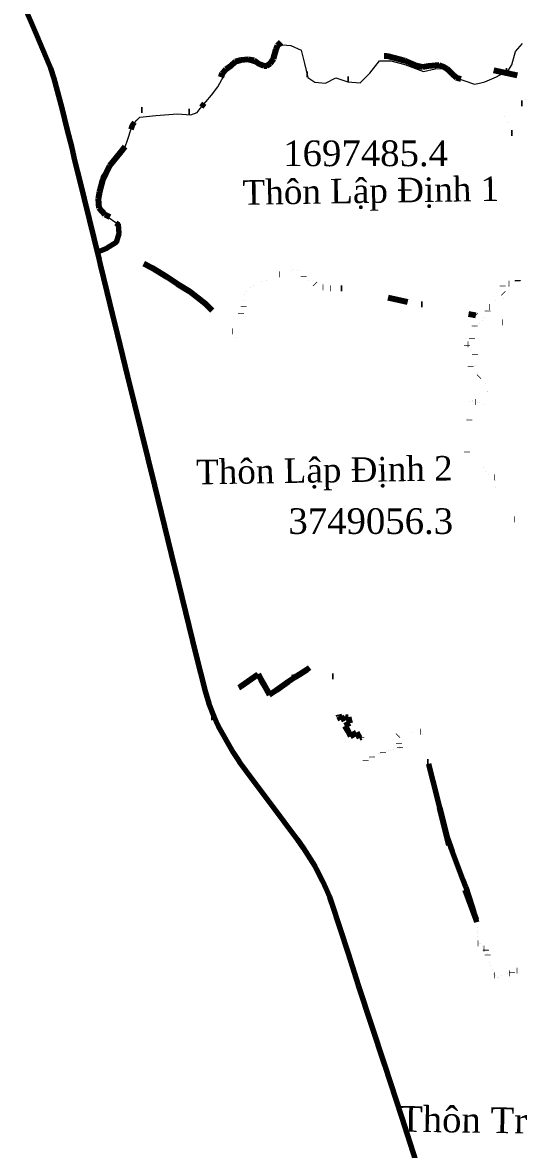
# Model space of a CAD drawing. Header units: metres. Extents: x 587838 to 605780, y 1326024 to 1346437.
# Drawn here: x 592499 to 594671, y 1334943 to 1339877 of the extents above; entities that cross this region are included whole.
import ezdxf
from ezdxf.enums import TextEntityAlignment as Align

# ---------------------------------------------------------------- set-up
doc = ezdxf.new("R2010")
doc.units = ezdxf.units.M
doc.header["$MEASUREMENT"] = 0
doc.linetypes.add('DGN Style 6', pattern=[990.708249, 0.520877, -208.350841, 364.613972, -208.350841, 0.520877, -208.350841])
for name, color, linetype, lineweight in [('DIEM', 7, 'Continuous', 0), ('Level 10', 7, 'Continuous', 0), ('Level 4', 7, 'Continuous', 0), ('Level 45', 7, 'Continuous', 0), ('Level 46', 7, 'Continuous', 0)]:
    doc.layers.add(name, color=color, linetype=linetype, lineweight=lineweight)
doc.styles.add('Style-Vntime', font='Vntime.shx')
doc.styles.add('Style-Vntimei', font='Vntimei.shx')
doc.linetypes.add('{Dg xa}', pattern='A,3,-1,[18,dgnlstyle-DUONGDC.shx,S=0.004992,R=0,X=0,Y=0],-1', length=5)

msp = doc.modelspace()

# ---------------------------------------------------------------- linework, layer by layer
at = {"layer": 'DIEM', "color": 6, "linetype": 'DGN Style 6', "lineweight": 80}
msp.add_line((594247.838249, 1336774.006511), (594273.836, 1336640.404), dxfattribs=at)
at = {"layer": 'DIEM', "color": 7, "linetype": 'Continuous', "lineweight": 13, "flags": 128}
for points in [[(592826.355168, 1338871.845767), (592866.37, 1338887.06), (592908.81, 1338913.74), (592921.29, 1338952.93), (592918.79, 1338992.12), (592907.53, 1339000), (592874.69, 1339022.97), (592840.57, 1339052.99), (592832.33, 1339101.38), (592836.41, 1339155.56), (592844.73, 1339203.08), (592871.36, 1339242.27), (592916.3, 1339284.8), (592944.59, 1339319.82), (592962.9, 1339375.68), (592978.71, 1339426.55), (593000, 1339449.44), (593012.83, 1339463.23), (593082.53, 1339469.28), (593178.07, 1339476.64), (593236.25, 1339472.96), (593263.81, 1339483.39), (593277.45, 1339500), (593326.28, 1339559.48), (593354.46, 1339595.08), (593380.79, 1339643.55), (593412.03, 1339693.26), (593466.73, 1339710.33), (593500, 1339701.38), (593514.15, 1339697.58), (593570.65, 1339680.6), (593598.57, 1339709.17), (593606.65, 1339763.63), (593639.03, 1339779.85), (593674.88, 1339776.37), (593719.98, 1339755.52), (593733.86, 1339697.58), (593748.9, 1339636.17), (593778.96, 1339616.47), (593826.38, 1339611.83), (593871.48, 1339635.01), (593923.52, 1339617.63), (593977.87, 1339612.99), (593999.99, 1339635.16)], [(594000, 1339635.17), (594019.5, 1339654.71), (594062.29, 1339709.17), (594112.2, 1339709.73), (594173.43, 1339692.48), (594255.22, 1339663.24), (594306.4, 1339673.79), (594340.84, 1339676.17), (594384.85, 1339639.27), (594478.12, 1339606.68), (594500, 1339611.42), (594524.52, 1339616.74), (594575.23, 1339638.79), (594627.84, 1339668.5), (594641.7, 1339691.14), (594657.98, 1339750.44), (594689.08, 1339784.47)]]:
    msp.add_lwpolyline(points, dxfattribs=at)
at = {"layer": 'DIEM', "color": 6, "linetype": 'DGN Style 6', "lineweight": 80, "flags": 128}
for points in [[(594774.203, 1338716.478), (594760.574481, 1338812.312129), (594763.710759, 1338812.451612), (594763.697144, 1338812.451337, 0.073949), (594763.726021, 1338812.456957), (594763.710759, 1338812.451612), (594772.32975, 1338815.498597), (594772.262589, 1338815.475166, 0.320728), (594772.329249, 1338815.570497), (594772.32975, 1338815.498597), (594769.882978, 1339048.550314), (594807.334585, 1339049.973011), (594807.228718, 1339049.968962, 0.432375), (594807.324426, 1339050.078832), (594807.334585, 1339049.973011), (594806.38693, 1339059.461724), (594806.39316, 1339059.480565, 0.101502), (594806.389039, 1339059.44059), (594806.38693, 1339059.461724), (594817.291147, 1339094.091862), (594817.265955, 1339094.012458, 0.362244), (594817.217252, 1339094.130927), (594817.291147, 1339094.091862), (594773.828691, 1339117.033382), (594621.261011, 1339437.540675), (594621.25825, 1339437.547374, -0.01454), (594621.255905, 1339437.552694), (594621.261011, 1339437.540675), (594609.877972, 1339465.539448), (594609.876067, 1339465.543283, -0.030185), (594609.881276, 1339465.532402), (594609.877972, 1339465.539448), (594594.471402, 1339493.29035), (594594.587948, 1339493.326761, 0.474779), (594594.530506, 1339493.182822), (594594.471402, 1339493.29035), (594681.785363, 1339520.735458), (594681.768075, 1339520.730366, 0.093133), (594681.800657, 1339520.747756), (594681.785363, 1339520.735458), (594703.31657, 1339538.005468), (594703.320328, 1339538.009457, -0.031035), (594703.311153, 1339538.001113), (594703.31657, 1339538.005468), (594754.43437, 1339590.649575), (594746.113493, 1339619.330004), (594679.235707, 1339641.841782), (594563.666, 1339666.513)], [(592828.268664, 1338855.058144), (592858.061038, 1338851.665743), (592877.116136, 1338852.652473), (592892.234985, 1338857.257087), (592924.132205, 1338852.979156), (592994.439967, 1338839.828762), (593066.417, 1338802.666), (593131.481, 1338763.865), (593131.481254, 1338763.864638, -0.015983), (593131.486636, 1338763.86119), (593131.487, 1338763.861), (593176.509, 1338732.95), (593231.393, 1338698.748), (593298.433712, 1338647.448334), (593418.047, 1338525.455)]]:
    msp.add_lwpolyline(points, format="xyb", dxfattribs=at)
at = {"layer": 'Level 10', "color": 3, "linetype": 'DGN Style 6', "lineweight": 80}
for p, q in [((594602.3, 1338723.09), (594601.232, 1338726.52)), ((594629.659, 1338734.564), (594627.269, 1338726.264)), ((594668.089, 1338748.294), (594665.109, 1338745.604)), ((594536.98, 1338613.79), (594544.73, 1338631.53)), ((594568.62, 1338658.86), (594579.91, 1338659.14)), ((594500.46, 1338559.04), (594514.58, 1338572.05)), ((594476.83, 1338545.03), (594475.69, 1338524.97)), ((594478.11, 1338548.51), (594476.83, 1338545.03)), ((594450.22, 1338467.74), (594444.47, 1338462.13)), ((594461.02, 1338370.36), (594463.42, 1338365.81)), ((594491.65, 1338345.88), (594498.245, 1338326.272)), ((594468.18, 1338221.879), (594454.89, 1338215.93)), ((594467.880628, 1338218.787516), (594469.858, 1338239.207)), ((594467.880628, 1338218.787516), (594483.237, 1338215.826)), ((594518.686921, 1338203.046117), (594514.37, 1338219.34)), ((594536.515556, 1338261.870849), (594536.508916, 1338260.381019)), ((594483.237, 1338215.826), (594492.528, 1338214.787)), ((594492.528, 1338214.787), (594501.266, 1338214.38)), ((594501.266, 1338214.38), (594515.322807, 1338215.743704)), ((594448.23, 1338144.99), (594454.58, 1338136.79)), ((594454.58, 1338136.79), (594451.91, 1338116.49)), ((594516.33, 1337930.63), (594525.02, 1337910.29)), ((594525.02, 1337910.29), (594539.41, 1337899.62)), ((594565.4, 1337886.52), (594572.1, 1337870.47)), ((594572.1, 1337870.47), (594571.73, 1337840.13))]:
    msp.add_line(p, q, dxfattribs=at)
at = {"layer": 'Level 10', "color": 3, "linetype": 'DGN Style 6', "lineweight": 80, "flags": 128}
for points in [[(594627.269, 1338726.264), (594621.829, 1338720.464), (594615.189, 1338716.824), (594603.329, 1338724.754), (594601.232, 1338726.52)], [(594602.3, 1338723.09), (594616.74, 1338711.08), (594612.51, 1338707.68), (594609.82, 1338698.64), (594604.74, 1338691.54)], [(594629.659, 1338734.564), (594636.499, 1338733.834), (594647.829, 1338734.534)], [(594665.109, 1338745.604), (594664.109, 1338742.744), (594655.769, 1338737.884), (594647.829, 1338734.534)], [(594668.089, 1338748.294), (594668.409, 1338748.074), (594690.148, 1338745.889)], [(594606.93, 1338668.73), (594601.2, 1338662.65), (594597.14, 1338659.74), (594587.4, 1338652.82), (594581.59, 1338652.91), (594579.91, 1338659.14)], [(594604.74, 1338691.54), (594611.05, 1338685.66), (594609.92, 1338676.29), (594606.93, 1338668.73)], [(594517.89, 1338586.64), (594519.04, 1338590.71), (594530.49, 1338592.96), (594536.98, 1338613.79)], [(594544.73, 1338631.53), (594555.33, 1338642.95), (594554.08, 1338645.42), (594552.32, 1338645.26), (594551.63, 1338648.59), (594556.43, 1338652.3), (594559.22, 1338651.17), (594558.71, 1338648.94), (594561.74, 1338648.22), (594563.05, 1338654.69), (594568.11, 1338655.56), (594568.62, 1338658.86)], [(594514.58, 1338572.05), (594519.63, 1338576.59), (594525.9, 1338572.31), (594533.88, 1338581.83), (594517.89, 1338586.64)], [(594468.74, 1338494.02), (594475.79, 1338512.63), (594475.69, 1338524.97)], [(594500.46, 1338559.04), (594495.79, 1338548.82), (594490.32, 1338546.71), (594485.99, 1338547.83), (594478.11, 1338548.51)], [(594468.74, 1338494.02), (594466.88, 1338485.2), (594463.15, 1338480.23), (594461.18, 1338472.45), (594457.74, 1338467.98), (594450.22, 1338467.74)], [(594444.47, 1338462.13), (594462.36, 1338461.23), (594480.76, 1338461.19), (594482.42, 1338453.53), (594484.19, 1338443.92), (594483.33, 1338424.19), (594480.33, 1338422.88)], [(594480.33, 1338422.88), (594482.78, 1338420.8), (594481.52, 1338399.42)], [(594461.02, 1338370.36), (594465.12, 1338370.53), (594480.77, 1338373.3), (594481.316, 1338373.76)], [(594491.65, 1338345.88), (594481.27, 1338367.81), (594463.42, 1338365.81)], [(594481.316, 1338373.76), (594484.9, 1338376.78), (594484.52, 1338395.62), (594481.52, 1338399.42)], [(594498.245, 1338326.272), (594508.144, 1338330.203), (594514.837, 1338327.678), (594516.799, 1338314.189), (594524.594, 1338304.351), (594526.159, 1338295.299)], [(594526.159, 1338295.299), (594537.785, 1338275.711), (594540.471, 1338265.158), (594536.174, 1338261.587)], [(594536.508916, 1338260.381019), (594536.47, 1338251.65), (594531.41, 1338243.04), (594519.01, 1338232.79), (594514.37, 1338219.34)], [(594454.89, 1338215.93), (594463.72, 1338203.09), (594460.11, 1338181.32), (594460.08, 1338159.88), (594448.23, 1338144.99)], [(594444.59, 1337996.87), (594465.66, 1338003), (594465.64, 1338035.67), (594464.93, 1338071.36), (594463.13, 1338084.39), (594466.3, 1338105.6), (594456.39, 1338110.93), (594451.91, 1338116.49)], [(594444.59, 1337996.87), (594459.42, 1337982.58), (594493.17, 1337986.93), (594507.31, 1337986.03), (594512.49, 1337961.08), (594516.33, 1337930.63)], [(594539.41, 1337899.62), (594553.76, 1337899.41), (594565.4, 1337886.52)], [(594571.73, 1337840.13), (594573.33, 1337818.3), (594618.14, 1337762.36), (594629.933, 1337751.554)], [(594652.823, 1337702.469), (594653.815, 1337701.452), (594653.852, 1337709.366), (594652.646, 1337724.982), (594649.845, 1337738.977), (594636.25, 1337750.703), (594631.988, 1337752.141), (594629.933, 1337751.554)], [(594652.823, 1337702.469), (594652.71, 1337702.08), (594662.41, 1337674.17), (594681.24, 1337648.72), (594692.68, 1337627.96), (594700.04, 1337601.97), (594709.8, 1337572.36), (594711.33, 1337565.13), (594706.95, 1337546.77), (594700.59, 1337511)]]:
    msp.add_lwpolyline(points, dxfattribs=at)
at = {"layer": 'Level 4', "color": 6, "linetype": 'DGN Style 6', "lineweight": 80}
for p, q in [((593567.506505, 1338747.555512), (593625.324567, 1338774.882159)), ((593625.324567, 1338774.882159), (593678.232576, 1338792.814873)), ((593678.232576, 1338792.814873), (593687.41174, 1338794.523792)), ((593687.41174, 1338794.523792), (593702.133595, 1338789.399528)), ((593702.133595, 1338789.399528), (593729.446304, 1338765.911719)), ((593729.446304, 1338765.911719), (593749.710743, 1338745.848384)), ((593481.531846, 1338698.888358), (593496.243873, 1338714.890212)), ((593496.243873, 1338714.890212), (593510.96849, 1338726.847518)), ((593510.96849, 1338726.847518), (593544.036548, 1338742.430499)), ((593544.036548, 1338742.430499), (593567.506505, 1338747.555512)), ((593749.710743, 1338745.848384), (593779.800039, 1338732.182349)), ((593779.800039, 1338732.182349), (593814.784467, 1338717.880495)), ((593814.784467, 1338717.880495), (593847.004111, 1338714.038033)), ((593847.004111, 1338714.038033), (593896.283856, 1338713.183899)), ((593468.509083, 1338661.095488), (593469.788753, 1338684.148587)), ((593469.788753, 1338684.148587), (593481.531846, 1338698.888358)), ((593457.20014, 1338603.447312), (593468.081735, 1338632.697417)), ((593468.081735, 1338632.697417), (593468.509083, 1338661.095488)), ((594184.512032, 1338654.691431), (594247.914663, 1338643.797621)), ((594470.65, 1338597.473), (594473.401, 1338597.473)), ((594483.493734, 1338594.942726), (594600.145, 1338565.663)), ((594600.147, 1338565.663), (594650.655, 1338554.57)), ((594366.66, 1336275.093), (594485.314, 1335949.545))]:
    msp.add_line(p, q, dxfattribs=at)
at = {"layer": 'Level 4', "color": 6, "linetype": 'DGN Style 6', "lineweight": 80, "flags": 128}
for points in [[(593896.283856, 1338713.183899), (594020.315244, 1338689.970888), (594184.512032, 1338654.691431)], [(594247.914663, 1338643.797621), (594379.537, 1338615.407), (594483.493734, 1338594.942726)], [(593418.047, 1338525.455), (593441.413, 1338571.427), (593457.20014, 1338603.447312)], [(594273.838, 1336640.398), (594322.639, 1336448.413), (594366.657, 1336275.103)]]:
    msp.add_lwpolyline(points, dxfattribs=at)
at = {"layer": 'Level 4', "color": 1, "linetype": 'DGN Style 6', "lineweight": 30, "extrusion": (0, 0, -1)}
for centre, start, end in [((-593625.362539, 1338774.789136), 64.703172, 71.276419), ((-593678.26233, 1338792.718997), 71.276419, 79.454642), ((-593687.404201, 1338794.42083), 79.454639, 109.191686), ((-593702.082195, 1338789.311799), 109.191689, 130.693433), ((-593729.374137, 1338765.842468), 130.693433, 134.714497), ((-593496.313691, 1338714.817962), 42.594592, 50.919331), ((-593511.020614, 1338726.761718), 50.919331, 64.768181), ((-593544.069389, 1338742.335716), 64.768178, 77.683847), ((-593896.275864, 1338713.084161), 90.992711, 100.600992), ((-593469.887079, 1338684.111625), 3.177492, 38.543403), ((-593481.60001, 1338698.813923), 38.543403, 42.594594), ((-593468.608958, 1338661.088475), 0.861572, 3.177492), ((-594247.877983, 1338643.702802), 99.748733, 102.171897), ((-594473.400642, 1338597.373), 90, 104.090164), ((-593417.975809, 1338525.384911), 135.564342, 146.638517), ((-593436.36965, 1338497.448341), 146.638517, 156.673061), ((-594485.219785, 1335949.511192), 159.974472, 177.444278)]:
    msp.add_arc(centre, 0.1, start, end, dxfattribs=at)
at = {"layer": 'Level 4', "color": 1, "linetype": 'DGN Style 6', "lineweight": 30}
for centre, start, end in [((593567.473555, 1338747.650272), 282.31615, 295.296828), ((593749.768643, 1338745.931651), 225.285503, 245.573553), ((593779.833611, 1338732.27684), 245.573556, 247.765133), ((593814.809299, 1338717.978691), 247.765133, 263.197625), ((593847.007806, 1338714.137897), 263.197622, 269.007289), ((593467.98227, 1338632.716725), 339.593519, 359.138431), ((594184.548978, 1338654.786205), 257.873967, 260.251267), ((593457.109054, 1338603.489647), 333.75575, 339.593517), ((594470.649749, 1338597.573), 258.863486, 270), ((594600.168903, 1338565.760353), 255.909836, 257.613011), ((594366.753681, 1336275.127505), 194.250806, 200.025528)]:
    msp.add_arc(centre, 0.1, start, end, dxfattribs=at)
at = {"layer": 'Level 4', "color": 1, "linetype": 'DGN Style 6', "lineweight": 80}
msp.add_arc((594273.934617, 1336640.422886), 0.1, 191.011953, 194.262128, dxfattribs=at)
at = {"layer": 'Level 45', "color": 5, "linetype": 'Continuous', "lineweight": 70, "flags": 128}
msp.add_lwpolyline([(592499.308965, 1339964.278062), (592561.703388, 1339818.74006), (592612.619591, 1339697.041448), (592621.154677, 1339677.616759), (592637.047595, 1339631.262392), (592671.66619, 1339501.911632), (592693.666104, 1339411.851719), (592714.856656, 1339327.714864), (592727.401757, 1339274.444131), (592739.063919, 1339226.949299), (592748.886624, 1339187.658454), (592811.060292, 1338932.930169), (592834.715718, 1338838.455554), (592839.38794, 1338817.228196), (592869.113576, 1338698.068041), (592893.615153, 1338596.014855), (592915.283964, 1338508.640551), (592959.614894, 1338327.564205), (592988.531169, 1338210.905715), (592990.076313, 1338203.805402), (593077.229817, 1337849.930276), (593149.925184, 1337550.024877), (593182.152482, 1337421.042011), (593257.938138, 1337109.952702), (593298.847678, 1336949.073616), (593315.145275, 1336895.876461), (593336.335832, 1336839.589012), (593346.820745, 1336815.712834), (593356.183587, 1336795.975438), (593421.447571, 1336680.089514), (593429.90908, 1336667.139721), (593447.935773, 1336641.755185), (593477.587845, 1336602.31718), (593646.302981, 1336375.548652), (593701.486736, 1336301.013767), (593728.931457, 1336262.753016), (593778.743992, 1336183.288382), (593785.88109, 1336171.147952), (593813.289019, 1336117.104643), (593827.710372, 1336085.539524), (593843.014664, 1336048.603187), (593852.653424, 1336022.85076), (593924.833756, 1335801.085577), (593969.71653, 1335662.022473), (594084.05724, 1335313.481773), (594159.916487, 1335080.679837), (594219.882817, 1334894.968052)], dxfattribs=at)
at = {"layer": 'Level 46', "color": 1, "linetype": '{Dg xa}', "lineweight": 70}
msp.add_line((593295.37, 1339521.83), (593282.99, 1339506.75), dxfattribs=at)
at = {"layer": 'Level 46', "color": 1, "linetype": 'DGN Style 6', "lineweight": 80}
for p, q in [((593858.26, 1337015.39), (593859.813, 1337008.876)), ((594143.53, 1336754.34), (594148.65, 1336756.09)), ((594149.22, 1336719.45), (594143.53, 1336754.34)), ((594148.65, 1336756.09), (594202.25, 1336768.89)), ((594202.25, 1336768.89), (594242.377, 1336773.066)), ((594242.377, 1336773.066), (594248.114, 1336774.054)), ((594248.114, 1336774.054), (594248.921, 1336761.213)), ((594248.921, 1336761.213), (594276.866, 1336631.18)), ((594091.311, 1336686.749), (594101.278, 1336689.864)), ((594101.278, 1336689.864), (594109.196, 1336691.482)), ((594109.196, 1336691.482), (594123.987, 1336694.946)), ((594123.987, 1336694.946), (594138.43, 1336698.021)), ((594138.43, 1336698.021), (594150.889, 1336700.214)), ((594152.324, 1336708.502), (594149.22, 1336719.45)), ((594150.889, 1336700.214), (594152.712, 1336700.85)), ((594152.875, 1336702.935), (594152.324, 1336708.502)), ((594152.712, 1336700.85), (594152.875, 1336702.935)), ((594000, 1336645.218), (594002.3, 1336646.312)), ((594002.3, 1336646.312), (594018.892, 1336654.981)), ((594018.892, 1336654.981), (594029.74, 1336660.986)), ((594029.74, 1336660.986), (594035.896, 1336664.204)), ((594035.896, 1336664.204), (594059.066, 1336674.903)), ((594059.066, 1336674.903), (594063.378, 1336676.44)), ((594063.378, 1336676.44), (594065.488, 1336677.424)), ((594065.488, 1336677.424), (594078.036, 1336681.44)), ((594078.036, 1336681.44), (594091.311, 1336686.749)), ((594487.17, 1335938.361), (594490.81, 1335915.859)), ((594490.81, 1335915.859), (594492.733, 1335897.203)), ((594492.733, 1335897.203), (594493.224, 1335888.939)), ((594493.224, 1335888.939), (594493.469, 1335877.074)), ((594493.469, 1335877.074), (594493.92, 1335845.571)), ((594493.92, 1335845.571), (594501.25, 1335845.42)), ((594501.25, 1335845.42), (594505.916, 1335845.122)), ((594505.916, 1335845.122), (594511.601, 1335833.5)), ((594511.601, 1335833.5), (594520.15, 1335822.412)), ((594520.15, 1335822.412), (594526.612, 1335816.192)), ((594526.612, 1335816.192), (594527.941, 1335814.678)), ((594527.941, 1335814.678), (594533.381, 1335800.888)), ((594533.381, 1335800.888), (594535.978, 1335794.3)), ((594535.978, 1335794.3), (594544.199, 1335761.85)), ((594544.199, 1335761.85), (594550.294, 1335746.873)), ((594550.294, 1335746.873), (594556.265, 1335731.16)), ((594556.265, 1335731.16), (594561.133, 1335715.201)), ((594561.133, 1335715.201), (594562.913, 1335709.104)), ((594562.913, 1335709.104), (594565.449, 1335706.28)), ((594565.449, 1335706.28), (594568.844, 1335705.094)), ((594568.844, 1335705.094), (594579.253, 1335694.7)), ((594583.057, 1335694.127), (594597.639, 1335702.764)), ((594597.639, 1335702.764), (594621.507, 1335711.645)), ((594621.507, 1335711.645), (594632.203, 1335715.082)), ((594632.203, 1335715.082), (594643.165, 1335718.192)), ((594643.165, 1335718.192), (594664.331, 1335726.172)), ((594664.331, 1335726.172), (594669.894, 1335728.914)), ((594669.894, 1335728.914), (594675.438, 1335732.147)), ((594579.253, 1335694.7), (594583.057, 1335694.127))]:
    msp.add_line(p, q, dxfattribs=at)
at = {"layer": 'Level 46', "color": 1, "linetype": '{Dg xa}', "lineweight": 70, "ltscale": 15}
for p, q in [((594276.866, 1336631.18), (594288.298, 1336583.463)), ((594288.298, 1336583.463), (594295.633, 1336555.751)), ((594295.633, 1336555.751), (594310.343, 1336498.688)), ((594310.343, 1336498.688), (594323.004, 1336449.987)), ((594323.004, 1336449.987), (594344.311, 1336366.687)), ((594344.311, 1336366.687), (594356.398, 1336319.625)), ((594356.398, 1336319.625), (594360.312, 1336305.114)), ((594360.312, 1336305.114), (594380.307, 1336248.255)), ((594380.307, 1336248.255), (594426.897, 1336124.863)), ((594426.897, 1336124.863), (594440.295, 1336091.002)), ((594440.295, 1336091.002), (594453.776, 1336050.581)), ((594453.776, 1336050.581), (594469.359, 1336000)), ((594469.359, 1336000), (594480.279, 1335964.216)), ((594480.279, 1335964.216), (594485.718, 1335943.843)), ((594485.718, 1335943.843), (594487.17, 1335938.361))]:
    msp.add_line(p, q, dxfattribs=at)
at = {"layer": 'Level 46', "color": 1, "linetype": 'DGN Style 6', "lineweight": 80, "flags": 128}
for points in [[(592819.36449, 1338899.765011), (592823.64, 1338898.72), (592852.95, 1338903.25), (592874.54, 1338909.95), (592904.73, 1338935.18), (592915.81, 1338948.6), (592917.56, 1338962.6), (592921.5, 1338988.12), (592911.87, 1339003.87), (592885.91, 1339021.66), (592861.26, 1339034.35), (592835.6, 1339064.39), (592831.95, 1339105.66), (592837.2, 1339136.58), (592850.76, 1339186.31), (592881.53, 1339250.62), (592926.88, 1339306.18), (592965.09, 1339353.73), (592968.88, 1339366.85), (592974.42, 1339390.77), (592972.67, 1339419.35), (592965.82, 1339450.42), (592965.52, 1339463.83), (592968.44, 1339475.5), (592979.67, 1339487.03), (592994.54, 1339493.15), (593022.84, 1339494.61), (593076.94, 1339493.89), (593146.79, 1339488.5), (593214.02, 1339485.44), (593233.42, 1339487.63), (593251.21, 1339496.97), (593274.25, 1339518.55), (593317.27, 1339567.7), (593364.08, 1339624.43), (593375.6, 1339655.79), (593391.35, 1339672.7), (593411.18, 1339687.87), (593432.03, 1339705.81), (593457.12, 1339713.39), (593486.87, 1339716.89), (593513.85, 1339711.5), (593536.89, 1339695.17), (593557.16, 1339687.15), (593568.54, 1339686.86), (593584.29, 1339697.65), (593598.87, 1339718.36), (593609.81, 1339759.63), (593616.22, 1339776.55), (593628.62, 1339790.12), (593646.7, 1339795.07), (593671.2, 1339792.16), (593683.89, 1339784.44), (593716.55, 1339751.77), (593723.55, 1339728.44), (593735.36, 1339678.14), (593748.05, 1339646.79), (593781.01, 1339617.92), (593792.82, 1339609.32), (593803.32, 1339609.9), (593810.03, 1339613.99), (593830.16, 1339625.65), (593849.26, 1339639.8), (593866.76, 1339647.09), (593890.1, 1339645.92), (593927.29, 1339628.28), (593954.7, 1339625.07), (593981.68, 1339628.72), (594001.22, 1339642.14), (594022.22, 1339673.64), (594042.78, 1339709.08), (594055.62, 1339726.29), (594074.14, 1339730.52), (594096.31, 1339730.52), (594124.31, 1339724.4), (594173.75, 1339710.26), (594225.23, 1339688.54), (594250.75, 1339683.44), (594277.29, 1339687.23), (594323.37, 1339691.03), (594337.95, 1339686.07), (594357.5, 1339675.57), (594379.37, 1339654.28), (594398.33, 1339636.78), (594436.98, 1339624.97), (594469.06, 1339619.72), (594503.33, 1339628.04), (594529.58, 1339642.04), (594585.73, 1339655.9), (594615.92, 1339663.63), (594627, 1339671.22), (594631.08, 1339675.59), (594653.98, 1339734.36), (594673.53, 1339762.94), (594693.8, 1339787.3), (594717.43, 1339803.92), (594738.13, 1339811.51), (594788.73, 1339822.45), (594814.54, 1339827.56), (594827.96, 1339835.14), (594833.55, 1339841.78), (594839.92, 1339851.47), (594846.77, 1339866.2), (594847.94, 1339881.08), (594849.69, 1339896.83), (594852.32, 1339915.2), (594863.84, 1339934.02), (594874.63, 1339952.68), (594882.51, 1339971.64), (594897.82, 1339998.62), (594908.61, 1340010.58), (594923.49, 1340021.08), (594938.8, 1340029.98), (594955.72, 1340033.77), (594972.93, 1340033.48), (594990.72, 1340032.75), (595001.85, 1340035.88), (595007.41, 1340039.01), (595012.8, 1340043.7), (595017.15, 1340049.44), (595019.58, 1340057.09), (595022.36, 1340067.17), (595026.54, 1340077.08), (595034.19, 1340088.38), (595047.66, 1340103.77), (595050.97, 1340114.9), (595056.18, 1340126.2), (595074.69, 1340152.54), (595078, 1340158.97), (595085.56, 1340172.45), (595091.47, 1340174.88), (595099.82, 1340177.32), (595106.95, 1340178.88), (595114.59, 1340179.75), (595132.16, 1340185.86), (595133.88, 1340187.58), (595133.69, 1340191.6), (595132.54, 1340197.16), (595130.43, 1340203.31), (595130, 1340206.93), (595130.33, 1340212.52), (595133.18, 1340222.5), (595132.96, 1340228.2), (595131.42, 1340234.01), (595130.82, 1340243.93), (595132.9, 1340255.89), (595136.24, 1340276.89), (595141.72, 1340293.52), (595143.09, 1340297.67), (595149.68, 1340311.61), (595156.24, 1340367.75), (595157.35, 1340388.56), (595157.58, 1340392.91), (595133.22, 1340398.47), (595107.41, 1340411.3), (595085.83, 1340428.71), (595046.96, 1340446.49), (595022.19, 1340459.98), (594999.51, 1340467.95), (594984.3, 1340473.1), (594965.18, 1340475.07), (594918.22, 1340470.78), (594889.9, 1340468.7), (594878.13, 1340471.4), (594873.22, 1340473.36), (594859.12, 1340486.73), (594852.25, 1340507.57), (594848.08, 1340526.95), (594848.2, 1340547.68), (594855.56, 1340567.54), (594866.35, 1340582.74), (594875.3, 1340597.83), (594876.14, 1340601.29), (594882.41, 1340627.01), (594884.74, 1340666.13), (594885.72, 1340677.9), (594887.56, 1340729.28), (594887.44, 1340778.45), (594886.22, 1340876.79), (594886.12, 1340907.45), (594886.1, 1340913.21), (594886.59, 1340928.41), (594887.13, 1340953.78), (594887.19, 1340956.82), (594887.17, 1340960.39), (594886.77, 1340996.94), (594887.5, 1341023.44), (594892.1, 1341041.29), (594921.54, 1341079.2), (594938.11, 1341096.13), (594947.86, 1341118.4), (594959.64, 1341161.09), (594957.25, 1341203.6), (594951.73, 1341233.41), (594935.72, 1341289.17), (594933.14, 1341311.62), (594924.49, 1341355.6), (594926.7, 1341394.98), (594929.46, 1341425.34), (594928.28, 1341452.66), (594926.1, 1341503)], [(593858.26, 1337015.39), (593857.55, 1337015.369), (593856.633, 1337017.375), (593857.554, 1337027.818), (593855.836, 1337059.429), (593851.866, 1337072.572), (593846.77, 1337091.082), (593845.91, 1337112.866), (593842.82, 1337111.228), (593837.622, 1337105.741), (593781.998, 1337069.133), (593743.811, 1337043.253), (593712.335, 1337021.877), (593693.874, 1337010.203), (593690.418, 1337023.434)], [(593328.751815, 1336836.179632), (593342.94, 1336838.78), (593349.53, 1336840.32), (593358.12, 1336841.43), (593361.358, 1336842.648), (593357.35, 1336860.74), (593355.479, 1336867.068), (593347.995, 1336896.123), (593350.21, 1336897.13), (593440.86, 1336960.66), (593457.46, 1336971.67), (593530.05, 1337022.7), (593531.225, 1337023.39), (593543.543, 1337000.313), (593553.165, 1336983.199), (593581.094, 1336932.841), (593611.987, 1336953.922), (593663.217, 1336990.154), (593693.874, 1337010.203), (593695.288, 1337011.681)], [(593858.26, 1337015.39), (593857.56, 1337015.275), (593856.633, 1337017.375), (593857.554, 1337027.818)], [(593858.26, 1337015.39), (593862.55, 1336997.39), (593868.22, 1336998.63), (593871.07, 1336998.29), (593875.84, 1336983.79), (593882.15, 1336985.01), (593893.91, 1336964.76), (593896.27, 1336953.82), (593899.7, 1336935.28), (593898.87, 1336929.56), (593898.01, 1336918.26), (593896.37, 1336914.66), (593893.95, 1336912.72), (593889.5, 1336910.13), (593885.194, 1336907.16), (593870.24, 1336901.22), (593873.73, 1336886.43), (593876.14, 1336880.19), (593880.06, 1336865.88), (593880.25, 1336860.38), (593883.08, 1336848.37), (593884.26, 1336840.02), (593892.97, 1336824.6), (593901.72, 1336829.61), (593907.72, 1336833.01), (593909.68, 1336834.73), (593912.68, 1336836.85), (593918.32, 1336835.53), (593924.88, 1336835.64), (593932.59, 1336808.72), (593910.61, 1336797.82), (593919.65, 1336782.33), (593924.4, 1336776.34), (593924.4, 1336776.34), (593933.05, 1336758.5), (593935.22, 1336751.69), (593962.21, 1336767.78), (593974.92, 1336745.22), (593982.39, 1336747.47)], [(593982.39, 1336747.47), (593983.895, 1336746.325), (593992.019, 1336729.884), (593992.337, 1336727.543), (593987.057, 1336698.784), (593986.718, 1336697.614), (593973.881, 1336685.218), (593957.599, 1336670.948), (593958.034, 1336670.213), (593976.067, 1336650.99), (593981.807, 1336644.299), (593986.7, 1336639.687), (593988.037, 1336639.553), (594000, 1336645.218)]]:
    msp.add_lwpolyline(points, dxfattribs=at)
at = {"layer": 'Level 46', "color": 1, "linetype": '{Dg xa}', "lineweight": 70, "flags": 128}
for points in [[(592990.32, 1339439.03), (592978.71, 1339426.55), (592972.91, 1339407.9)], [(592907.53, 1339000), (592918.79, 1338992.12), (592921.29, 1338952.93), (592908.81, 1338913.74), (592866.37, 1338887.06), (592826.355168, 1338871.845767)]]:
    msp.add_lwpolyline(points, dxfattribs=at)

# ---------------------------------------------------------------- texts
at = {"layer": 'DIEM', "color": 7, "linetype": 'Continuous', "lineweight": 13, "style": 'Style-Vntime'}
for s, p in [('1697485.4', (593640.978464, 1339304.375495)), ('3749056.3', (593663.55848, 1337693.979086))]:
    msp.add_text(s, height=112.41, dxfattribs=at).set_placement(p, align=Align.MIDDLE_LEFT)
at = {"layer": 'Level 4', "color": 1, "linetype": 'Continuous', "lineweight": 0, "style": 'Style-Vntimei'}
for s, height, rotation, p in [('Th«n LËp §Þnh 1', 107.598, 0.892947, (593462.878584, 1339132.483467)), ('Th«n LËp §Þnh 2', 107.598, 0.892947, (593259.299869, 1337908.43713)), ('Th«n Trung HiÖp 1', 112.41, 359.169167, (594148.192944, 1335077.030219))]:
    msp.add_text(s, height=height, rotation=rotation, dxfattribs=at).set_placement(p, align=Align.MIDDLE_LEFT)

doc.saveas('drawing.dxf')
